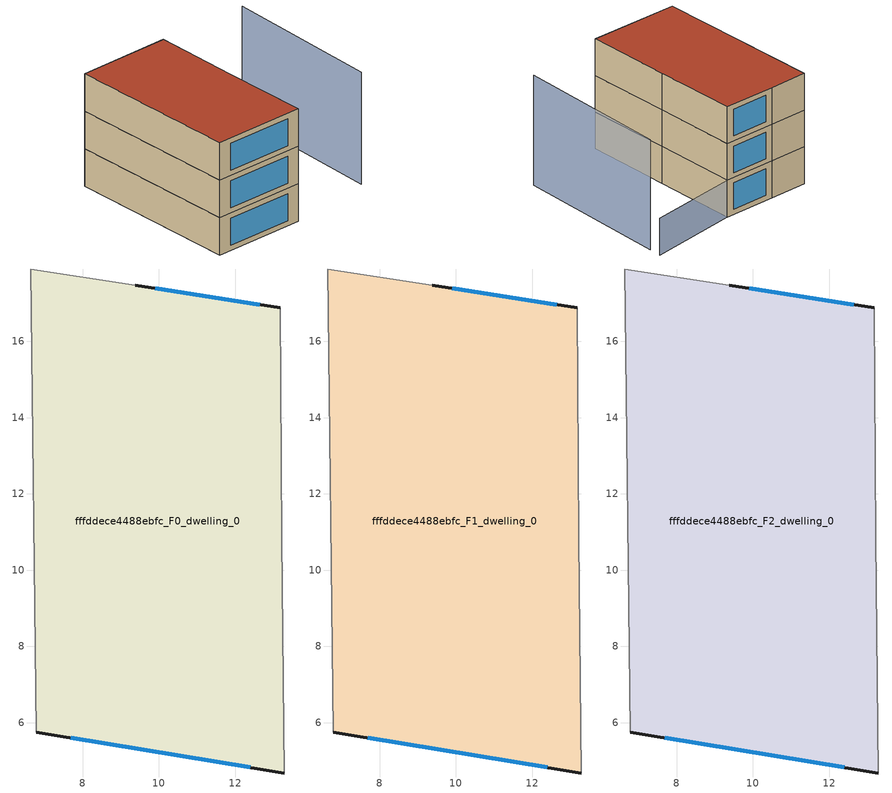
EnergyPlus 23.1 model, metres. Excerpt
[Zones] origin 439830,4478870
fffddece4488ebfc_F0_dwelling_0
 floor ground (EU_floor_Construction): 13.18,16.88 13.22,10.82 13.29,4.68 6.79,5.75 6.63,17.9 9.38,17.48 z0
 wall outside (EU_wall_Construction): 13.18,16.88 9.38,17.48 / 6.79,5.75 13.29,4.68 z0:3
 wall adiabatic (EU_wall_Construction): 9.38,17.48 6.63,17.9 6.79,5.75 / 13.29,4.68 13.22,10.82 13.18,16.88 z0:3
 window (EU_Window_Construction): 12.65,16.96 9.9,17.4 / 7.69,5.61 12.39,4.83 z0.42:2.58
fffddece4488ebfc_F1_dwelling_0
 floor to fffddece4488ebfc_F0_dwelling_0 (EU_floor_Construction): 13.18,16.88 13.22,10.82 13.29,4.68 6.79,5.75 6.63,17.9 9.38,17.48 z3
 wall outside (EU_wall_Construction): 13.18,16.88 9.38,17.48 / 6.79,5.75 13.29,4.68 z3:6
 wall adiabatic (EU_wall_Construction): 9.38,17.48 6.63,17.9 6.79,5.75 / 13.29,4.68 13.22,10.82 13.18,16.88 z3:6
 window (EU_Window_Construction): 12.65,16.96 9.9,17.4 / 7.69,5.61 12.39,4.83 z3.42:5.58
fffddece4488ebfc_F2_dwelling_0
 floor to fffddece4488ebfc_F1_dwelling_0 (EU_floor_Construction): 13.18,16.88 13.22,10.82 13.29,4.68 6.79,5.75 6.63,17.9 9.38,17.48 z6
 wall outside (EU_wall_Construction): 13.18,16.88 9.38,17.48 / 6.79,5.75 13.29,4.68 z6:9
 wall adiabatic (EU_wall_Construction): 9.38,17.48 6.63,17.9 6.79,5.75 / 13.29,4.68 13.22,10.82 13.18,16.88 z6:9
 window (EU_Window_Construction): 12.65,16.96 9.9,17.4 / 7.69,5.61 12.39,4.83 z6.42:8.58
 roof outside (EU_roof_Construction): 13.29,4.68 13.22,10.82 13.18,16.88 9.38,17.48 6.63,17.9 6.79,5.75 z9
shading: 13.12,16.88 19.69,16.69 z0:3; 19.34,4.65 19.67,15.79 z0:9
[Building]
EU S2 Campaign: North Axis=0; Terrain=City; Solar Distribution=FullExterior
[Site:Location]
Madrid: Latitude=40.5; Longitude=-3.5; Time Zone=1; Elevation=609
[SizingPeriod:WeatherFileDays]
AnnualSizingPeriod: Begin Month=1; Begin Day of Month=1; End Month=12; End Day of Month=31; Day of Week for Start Day=Monday; Use Weather File Daylight Saving Period=No; Use Weather File Rain and Snow Indicators=No
[MATERIAL]
EU_InternalMass_Material: Roughness=MediumRough; Thickness=0.1; Conductivity=1; Density=1800; Specific Heat=900; Thermal Absorptance=0.9; Solar Absorptance=0.7; Visible Absorptance=0.7
[MATERIAL:NOMASS] Roughness=MediumRough; Thermal Absorptance=0.9; Solar Absorptance=0.7; Visible Absorptance=0.7
Name | Thermal Resistance
EU_wall_NoMass | 1.60022
EU_roof_NoMass | 1.57597
EU_floor_NoMass | 0.470652
[WINDOWMATERIAL:SIMPLEGLAZINGSYSTEM]
EU_Window_SimpleGlazing: UFactor=3.28802; Solar Heat Gain Coefficient=0.85; Visible Transmittance=0.85
[CONSTRUCTION]
EU_wall_Construction: EU_wall_NoMass
EU_roof_Construction: EU_roof_NoMass
EU_floor_Construction: EU_floor_NoMass
EU_Window_Construction: EU_Window_SimpleGlazing
EU_InternalMass_Construction: EU_InternalMass_Material
[ZONE] Type=1; Multiplier=1; Ceiling Height=autocalculate; Volume=237.68; Floor Area=autocalculate; Part of Total Floor Area=Yes
fffddece4488ebfc_F0_dwelling_0; fffddece4488ebfc_F1_dwelling_0; fffddece4488ebfc_F2_dwelling_0
[INTERNALMASS] Construction=EU_InternalMass_Construction; Surface Area=79.2269
Name | Zone or ZoneList
fffddece4488ebfc_F0_dwelling_0_EU_InternalMass | fffddece4488ebfc_F0_dwelling_0
fffddece4488ebfc_F1_dwelling_0_EU_InternalMass | fffddece4488ebfc_F1_dwelling_0
fffddece4488ebfc_F2_dwelling_0_EU_InternalMass | fffddece4488ebfc_F2_dwelling_0
[OTHEREQUIPMENT] Fuel Type=Electricity; Design Level Calculation Method=Watts/Area; Power per Zone Floor Area=1; Fraction Latent=0; Fraction Radiant=0; Fraction Lost=0; Carbon Dioxide Generation Rate=0; EndUse Subcategory=EU_Step8_InternalGains
Name | Zone or ZoneList or Space or SpaceList | Schedule
EU_Step8_InternalGain_fffddece4488ebfc_F0_dwelling_0_f000 | fffddece4488ebfc_F0_dwelling_0 | EU_Step8_GainSchedule_fffddece4488ebfc_F0_dwelling_0_f000
EU_Step8_InternalGain_fffddece4488ebfc_F1_dwelling_0_f000 | fffddece4488ebfc_F1_dwelling_0 | EU_Step8_GainSchedule_fffddece4488ebfc_F1_dwelling_0_f000
EU_Step8_InternalGain_fffddece4488ebfc_F2_dwelling_0_f000 | fffddece4488ebfc_F2_dwelling_0 | EU_Step8_GainSchedule_fffddece4488ebfc_F2_dwelling_0_f000
[ZONEVENTILATION:DESIGNFLOWRATE] Schedule=EU_AlwaysOn; Design Flow Rate Calculation Method=AirChanges/Hour; Air Changes per Hour=0.480704; Ventilation Type=Natural; Fan Pressure Rise=0; Fan Total Efficiency=1; Constant Term Coefficient=1; Temperature Term Coefficient=0; Velocity Term Coefficient=0; Velocity Squared Term Coefficient=0; Minimum Indoor Temperature=-100; Maximum Indoor Temperature=100; Delta Temperature=-100; Minimum Outdoor Temperature=-100; Maximum Outdoor Temperature=100; Maximum Wind Speed=40
Name | Zone or ZoneList or Space or SpaceList
EU_ConstantAir_fffddece4488ebfc_F0_dwelling_0 | fffddece4488ebfc_F0_dwelling_0
EU_ConstantAir_fffddece4488ebfc_F1_dwelling_0 | fffddece4488ebfc_F1_dwelling_0
EU_ConstantAir_fffddece4488ebfc_F2_dwelling_0 | fffddece4488ebfc_F2_dwelling_0
[HVACTEMPLATE:THERMOSTAT] Constant Heating Setpoint=20; Constant Cooling Setpoint=50
EU_HeatOnly_fffddece4488ebfc_F0_dwelling_0; EU_HeatOnly_fffddece4488ebfc_F1_dwelling_0; EU_HeatOnly_fffddece4488ebfc_F2_dwelling_0
[HVACTEMPLATE:ZONE:IDEALLOADSAIRSYSTEM] System Availability Schedule=EU_AlwaysOn; Maximum Heating Supply Air Temperature=50; Minimum Cooling Supply Air Temperature=13; Maximum Heating Supply Air Humidity Ratio=0.0156; Minimum Cooling Supply Air Humidity Ratio=0.0077; Heating Limit=NoLimit; Cooling Limit=NoLimit; Heating Availability Schedule=EU_AlwaysOn; Cooling Availability Schedule=EU_CoolingOff; Dehumidification Control Type=ConstantSensibleHeatRatio; Cooling Sensible Heat Ratio=0.7; Dehumidification Setpoint=60; Humidification Control Type=None; Humidification Setpoint=30; Outdoor Air Method=None; Outdoor Air Flow Rate per Person=0.00944; Outdoor Air Flow Rate per Zone Floor Area=0; Outdoor Air Flow Rate per Zone=0; Demand Controlled Ventilation Type=None; Outdoor Air Economizer Type=NoEconomizer; Heat Recovery Type=None; Sensible Heat Recovery Effectiveness=0.7; Latent Heat Recovery Effectiveness=0.65
Name | Template Thermostat
fffddece4488ebfc_F0_dwelling_0 | EU_HeatOnly_fffddece4488ebfc_F0_dwelling_0
fffddece4488ebfc_F1_dwelling_0 | EU_HeatOnly_fffddece4488ebfc_F1_dwelling_0
fffddece4488ebfc_F2_dwelling_0 | EU_HeatOnly_fffddece4488ebfc_F2_dwelling_0
[SIZING:ZONE] Zone Cooling Design Supply Air Temperature Input Method=SupplyAirTemperature; Zone Cooling Design Supply Air Temperature=13; Zone Heating Design Supply Air Temperature Input Method=SupplyAirTemperature; Zone Heating Design Supply Air Temperature=50; Zone Cooling Design Supply Air Humidity Ratio=0.008; Zone Heating Design Supply Air Humidity Ratio=0.008; Cooling Design Air Flow Method=DesignDay; Cooling Design Air Flow Rate=0; Cooling Minimum Air Flow per Zone Floor Area=0.000762; Cooling Minimum Air Flow=0; Cooling Minimum Air Flow Fraction=0.2; Heating Design Air Flow Method=DesignDay; Heating Design Air Flow Rate=0; Heating Maximum Air Flow per Zone Floor Area=0.002032; Heating Maximum Air Flow=0.141576; Heating Maximum Air Flow Fraction=0.3; Account for Dedicated Outdoor Air System=No; Dedicated Outdoor Air System Control Strategy=NeutralSupplyAir; Dedicated Outdoor Air Low Setpoint Temperature for Design=autosize; Dedicated Outdoor Air High Setpoint Temperature for Design=autosize; Zone Load Sizing Method=Sensible Load Only No Latent Load; Zone Latent Cooling Design Supply Air Humidity Ratio Input Method=HumidityRatioDifference; Zone Cooling Design Supply Air Humidity Ratio Difference=0.005; Zone Latent Heating Design Supply Air Humidity Ratio Input Method=HumidityRatioDifference; Zone Humidification Design Supply Air Humidity Ratio Difference=0.005
fffddece4488ebfc_F0_dwelling_0; fffddece4488ebfc_F1_dwelling_0; fffddece4488ebfc_F2_dwelling_0
[SCHEDULE:CONSTANT]
Name | Hourly Value
EU_AlwaysOn | 1
EU_CoolingOff | 0
[SCHEDULE:FILE] Column Number=1; Rows to Skip at Top=0; Number of Hours of Data=8760; Column Separator=Comma; Interpolate to Timestep=No; Minutes per Item=60; Adjust Schedule for Daylight Savings=Yes
Name | File
EU_Step8_GainSchedule_fffddece4488ebfc_F0_dwelling_0_f000 | ../../schedules/fffddece4488ebfc/fffddece4488ebfc_F0_dwelling_0_f000_gain.csv
EU_Step8_GainSchedule_fffddece4488ebfc_F1_dwelling_0_f000 | ../../schedules/fffddece4488ebfc/fffddece4488ebfc_F1_dwelling_0_f000_gain.csv
EU_Step8_GainSchedule_fffddece4488ebfc_F2_dwelling_0_f000 | ../../schedules/fffddece4488ebfc/fffddece4488ebfc_F2_dwelling_0_f000_gain.csv
